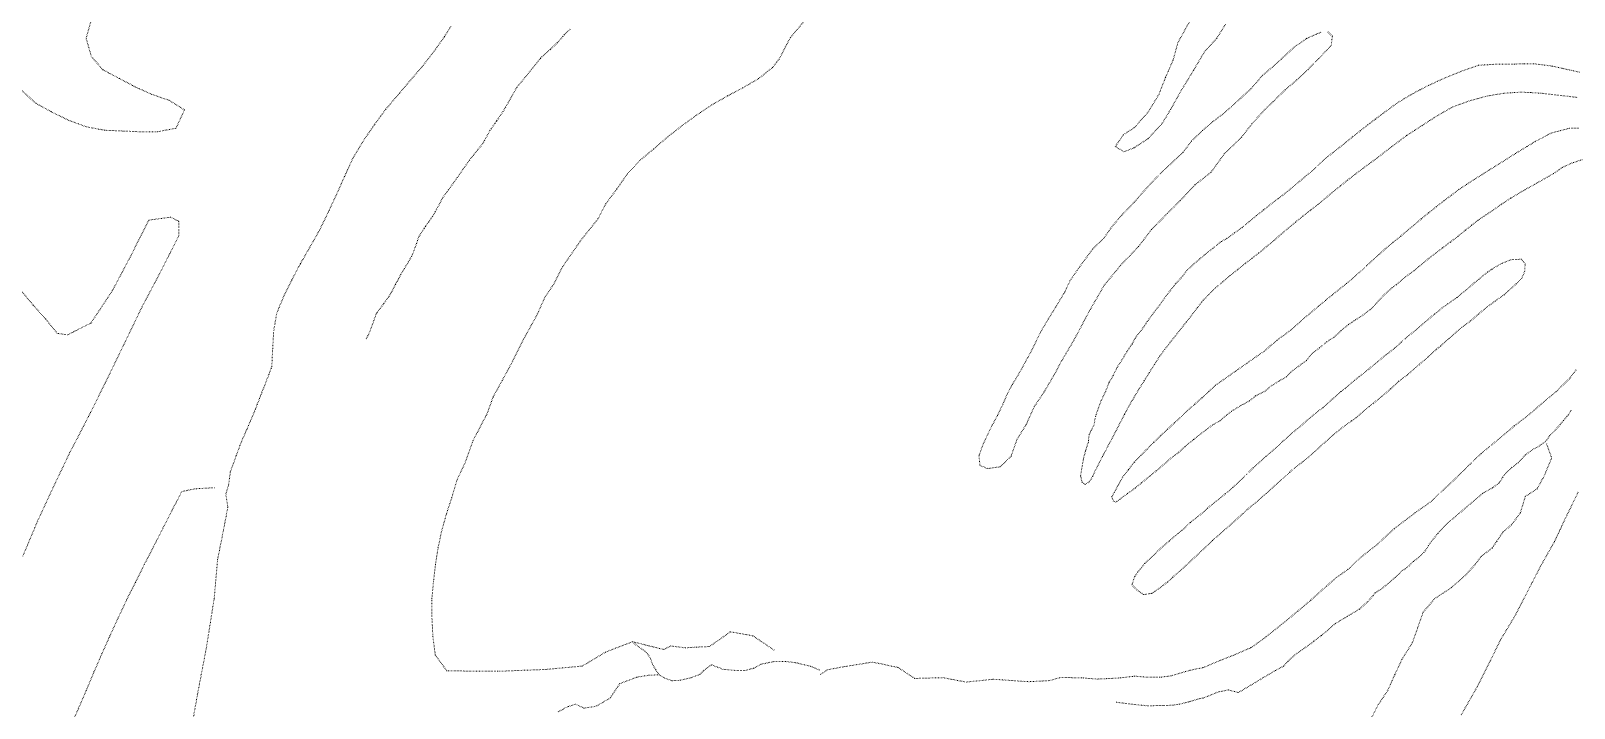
# Model space of a CAD drawing. Extents: x 682410 to 689460, y 7661803 to 7669124.
# Drawn here: x 684830 to 685195.7, y 7664952.1 to 7665112.6 of the extents above; entities that cross this region are included whole.
import ezdxf

# ---------------------------------------------------------------- set-up
doc = ezdxf.new("R2010")
doc.units = 0
doc.header["$MEASUREMENT"] = 0
doc.linetypes.add('DOT', pattern=[0.25, 0, -0.25])
doc.layers.add('02 TOE_Line', color=1, linetype='DOT', lineweight=20)

msp = doc.modelspace()

# ---------------------------------------------------------------- linework, layer by layer
at = {"layer": '02 TOE_Line'}
for points in [[(684827.66, 7665098.58, 4158.05), (684831.23, 7665095.39, 4158.48), (684834.83, 7665093.43, 4158.9), (684838.93, 7665091.4, 4159.34), (684843.21, 7665089.84, 4159.74), (684847.5, 7665089.04, 4160.23), (684851.86, 7665088.85, 4160.6), (684855.96, 7665088.68, 4160.94), (684860.04, 7665088.7, 4161.2), (684864.39, 7665089.52, 4161.5), (684866.39, 7665093.89, 4161.93), (684862.72, 7665096.15, 4162), (684858.66, 7665097.54, 4161.87), (684854.74, 7665099.3, 4161.92), (684850.92, 7665101.34, 4161.96), (684847.04, 7665103.36, 4161.86), (684844.3, 7665106.58, 4161.69), (684843.09, 7665110.87, 4161.51), (684844.23, 7665114.85, 4161.51)], [(685013.48, 7665115.14, 4191.91), (685009.95, 7665110.95, 4191.93), (685007.31, 7665105.89, 4191.7), (685005.77, 7665103.93, 4191.57), (685002.47, 7665101.27, 4191.7), (684998.62, 7665099.05, 4191.69), (684995.09, 7665097.17, 4191.62), (684991.34, 7665095.04, 4191.56), (684987.57, 7665092.5, 4191.51), (684984.19, 7665090.04, 4191.54), (684980.91, 7665087.47, 4191.39), (684977.51, 7665084.56, 4191.21), (684974.27, 7665081.85, 4191.18), (684971.33, 7665078.67, 4191.15), (684968.83, 7665075.08, 4191.05), (684966.22, 7665071.59, 4190.97), (684964.37, 7665068.02, 4191.07), (684960.25, 7665062.87, 4190.98), (684955.99, 7665056.66, 4190.91), (684953.89, 7665052.58, 4190.87), (684951.75, 7665049.35, 4190.79), (684950.06, 7665045.52, 4190.56), (684946.71, 7665039.44, 4190.61), (684944.08, 7665034.17, 4190.64), (684941.64, 7665029.65, 4190.67), (684939.52, 7665025.81, 4190.69), (684938.08, 7665021.81, 4190.71), (684934.73, 7665015.44, 4190.75), (684932.86, 7665010.16, 4190.78), (684930.97, 7665006.16, 4190.8), (684929.74, 7665001.99, 4190.71), (684928.46, 7664998.12, 4190.61), (684927.34, 7664994.07, 4190.6), (684926.48, 7664990.12, 4190.56), (684925.87, 7664986.12, 4190.57), (684925.4, 7664982.07, 4190.55), (684925.03, 7664978.02, 4190.49), (684925.04, 7664973.45, 4190.42), (684925.26, 7664969.12, 4190.4), (684925.83, 7664964.71, 4190.5), (684928.56, 7664960.96, 4190.13), (684940.64, 7664960.85, 4189.14), (684952.1, 7664961.3, 4189.25), (684960.68, 7664962.09, 4189.45), (684966.21, 7664965.42, 4189.64), (684972.61, 7664967.87, 4189.6), (684973.39, 7664967.12, 4189.64), (684975.85, 7664965.37, 4189.76), (684976.8, 7664964, 4189.72), (684977.29, 7664962.54, 4189.7), (684978.1, 7664961.17, 4190.21), (684978.89, 7664960.02, 4191.04)], [(685113.12, 7665114.2, 4191.66), (685110.99, 7665110.75, 4191.97), (685108.12, 7665107.62, 4192), (685105.5, 7665103.18, 4191.66), (685102.56, 7665098.37, 4191.72), (685100.11, 7665093.97, 4191.93), (685097.97, 7665090.49, 4191.9), (685094.74, 7665087.04, 4192.15), (685091.4, 7665084.86, 4192.05), (685089.06, 7665083.95, 4192.19), (685086.99, 7665085.19, 4192.13), (685088.95, 7665088.02, 4192.26), (685091.52, 7665089.68, 4192.37), (685094.74, 7665093.29, 4192.55), (685097.31, 7665097.52, 4192.85), (685098.92, 7665101.63, 4193.01), (685100.7, 7665105.68, 4193.19), (685101.8, 7665109.75, 4193.3), (685105.05, 7665115.64, 4193.45)], [(684866.73, 7664940, 4153.48), (684869.45, 7664955.24, 4153.68), (684871.59, 7664966.48, 4155.32), (684873.43, 7664978.08, 4156.42), (684874.25, 7664987.37, 4157.11), (684875.66, 7664994.39, 4158.77), (684876.66, 7664999.78, 4158.81), (684876.19, 7665002.89, 4156.69), (684876.84, 7665004.89, 4156.84), (684876.86, 7665005.09, 4156.86), (684877.23, 7665007.87, 4157.08), (684877.26, 7665008.09, 4157.09), (684877.82, 7665009.66, 4157.19), (684878.64, 7665011.9, 4157.36), (684878.68, 7665012, 4157.37), (684879.55, 7665014.37, 4157.54), (684879.91, 7665015.31, 4157.62), (684880.28, 7665016.18, 4157.69), (684881.26, 7665018.38, 4157.88), (684881.56, 7665019.06, 4157.94), (684881.84, 7665019.69, 4158), (684882.03, 7665020.16, 4158.04), (684883.02, 7665022.51, 4158.25), (684883.23, 7665023, 4158.3), (684883.49, 7665023.69, 4158.36), (684883.65, 7665024.13, 4158.4), (684884.4, 7665026.07, 4158.57), (684884.53, 7665026.42, 4158.61), (684884.73, 7665026.95, 4158.66), (684885.24, 7665028.17, 4158.78), (684885.99, 7665030.12, 4158.92), (684886.4, 7665031.19, 4159), (684886.66, 7665031.89, 4159.06), (684886.96, 7665032.69, 4159.12), (684887.09, 7665033.05, 4159.15), (684887.28, 7665036.94, 4159.45), (684887.54, 7665041.53, 4159.86), (684888.27, 7665045.71, 4160.18), (684890.03, 7665049.98, 4160.53), (684891.86, 7665053.62, 4160.82), (684893.88, 7665057.47, 4161.14), (684896.12, 7665061.35, 4161.45), (684898.44, 7665065.44, 4161.8), (684900.5, 7665069.67, 4162.14), (684902.43, 7665073.82, 4162.43), (684904.33, 7665078.11, 4162.74), (684906.36, 7665082.5, 4163.09), (684908.88, 7665086.69, 4163.33), (684911.51, 7665090.51, 4163.67), (684914.13, 7665094.06, 4164.02), (684917.34, 7665097.82, 4164.24), (684920.04, 7665101.01, 4164.62), (684922.73, 7665104.11, 4164.91), (684925.51, 7665107.69, 4165.23), (684928.02, 7665111.24, 4165.57), (684929.52, 7665113.67, 4165.82)], [(684909.47, 7665039.64, 4170.6), (684909.85, 7665040.35, 4170.59), (684910.16, 7665040.97, 4170.57), (684911.14, 7665043.59, 4170.26), (684911.64, 7665044.94, 4170.1), (684911.81, 7665045.53, 4170), (684912.14, 7665045.98, 4170.05), (684913.64, 7665048.01, 4170.29), (684913.84, 7665048.28, 4170.32), (684914.82, 7665049.63, 4170.48), (684914.88, 7665049.72, 4170.49), (684915.53, 7665050.86, 4170.54), (684916.43, 7665052.55, 4170.56), (684917.12, 7665053.84, 4170.58), (684917.71, 7665054.94, 4170.6), (684918.25, 7665055.85, 4170.62), (684918.52, 7665056.3, 4170.63), (684919.46, 7665057.86, 4170.67), (684920.26, 7665059.2, 4170.7), (684921.02, 7665061.21, 4170.73), (684921.12, 7665061.49, 4170.73), (684921.39, 7665062.22, 4170.74), (684921.98, 7665063.91, 4170.73), (684923.23, 7665065.86, 4170.74), (684923.51, 7665066.29, 4170.75), (684923.93, 7665066.88, 4170.78), (684924.29, 7665067.38, 4170.81), (684925.23, 7665068.71, 4170.88), (684925.85, 7665069.79, 4170.93), (684926.16, 7665070.37, 4170.94), (684926.5, 7665071, 4170.96), (684927.66, 7665073.14, 4171.02), (684928.28, 7665073.98, 4171.06), (684928.96, 7665074.93, 4171.09), (684931.05, 7665077.84, 4171.17), (684931.3, 7665078.2, 4171.18), (684932.48, 7665079.89, 4171.21), (684933.85, 7665081.87, 4171.24), (684933.93, 7665081.96, 4171.25), (684934.86, 7665083.12, 4171.27), (684936.84, 7665085.59, 4171.31), (684937.15, 7665085.98, 4171.32), (684937.28, 7665086.21, 4171.32), (684937.55, 7665086.69, 4171.32), (684938.24, 7665087.97, 4171.3), (684938.78, 7665088.98, 4171.29), (684939.08, 7665089.41, 4171.29), (684940.03, 7665090.75, 4171.28), (684940.33, 7665091.17, 4171.28), (684940.45, 7665091.34, 4171.28), (684941.89, 7665093.51, 4171.21), (684942.5, 7665094.54, 4171.18), (684943.19, 7665095.73, 4171.14), (684943.58, 7665096.39, 4171.11), (684945.05, 7665099.07, 4170.95), (684945.22, 7665099.27, 4170.94), (684947.44, 7665101.96, 4170.81), (684948.93, 7665103.81, 4170.7), (684949.15, 7665104.08, 4170.69), (684950.8, 7665106.15, 4170.55), (684951.12, 7665106.45, 4170.54), (684953.05, 7665108.17, 4170.5), (684953.13, 7665108.24, 4170.5), (684954.79, 7665109.8, 4170.43), (684954.82, 7665109.82, 4170.43), (684956.1, 7665111.29, 4170.29), (684956.46, 7665111.7, 4170.26), (684956.94, 7665112.2, 4170.24), (684957.84, 7665113.05, 4170.24)], [(685135.68, 7665112.25, 4191.68), (685132.34, 7665110.79, 4191.61), (685129.47, 7665108.78, 4191.6), (685126.28, 7665105.9, 4191.53), (685123.95, 7665103.78, 4191.59), (685121.88, 7665102.05, 4191.54), (685119.13, 7665098.83, 4191.63), (685116.6, 7665096.57, 4191.75), (685114.49, 7665094.62, 4191.66), (685112.4, 7665092.79, 4191.68), (685110.14, 7665091.12, 4191.67), (685107.69, 7665088.99, 4191.68), (685105.05, 7665086.47, 4191.67), (685103.01, 7665083.75, 4191.73), (685100.47, 7665081.43, 4191.6), (685097.91, 7665079.02, 4191.58), (685094.52, 7665075.49, 4191.56), (685091.48, 7665071.99, 4191.63), (685088.52, 7665068.95, 4191.6), (685086.23, 7665066.24, 4191.57), (685084.23, 7665063.41, 4191.57), (685081.76, 7665061.05, 4191.49), (685079.69, 7665058.29, 4191.43), (685077.9, 7665055.78, 4191.42), (685076.29, 7665053.42, 4191.43), (685075.01, 7665050.71, 4191.54), (685073.33, 7665047.92, 4191.54), (685071.16, 7665044.39, 4191.53), (685069.27, 7665041.2, 4191.53), (685067.43, 7665037.41, 4191.56), (685065.66, 7665034.08, 4191.5), (685063.94, 7665031.02, 4191.48), (685062.59, 7665028.84, 4191.4), (685061.37, 7665026.51, 4191.42), (685060.28, 7665023.97, 4191.39), (685059.11, 7665021.5, 4191.49), (685057.81, 7665019.16, 4191.48), (685056.79, 7665017.05, 4191.47), (685055.62, 7665014.54, 4191.49), (685054.68, 7665012, 4191.52), (685054.92, 7665009.59, 4191.48), (685056.76, 7665008.89, 4191.52), (685059.71, 7665009.31, 4191.53), (685062.28, 7665011.77, 4191.49), (685063.68, 7665015.77, 4191.58), (685065.86, 7665019.28, 4191.43), (685067.76, 7665023.5, 4191.57), (685070.21, 7665027.19, 4191.5), (685072.65, 7665031.36, 4191.37), (685074.3, 7665034.45, 4191.45), (685077.18, 7665039.29, 4191.3), (685080.85, 7665046.23, 4191.33), (685084.38, 7665052.33, 4191.35), (685088.32, 7665057.12, 4191.27), (685092.51, 7665061.53, 4191.17), (685095.56, 7665065.5, 4191.2), (685099.36, 7665069.36, 4191.26), (685102.42, 7665072.44, 4191.23), (685105.89, 7665076.13, 4191.18), (685109.7, 7665079.12, 4191.18), (685112.81, 7665083.44, 4191.26), (685116.93, 7665087.41, 4191.29), (685119.39, 7665090.59, 4191.5), (685122.51, 7665094, 4191.6), (685124.45, 7665095.88, 4191.6), (685127.27, 7665098.64, 4191.64), (685130.05, 7665100.99, 4191.56), (685132.69, 7665103.48, 4191.62), (685135.19, 7665106.02, 4191.72), (685136.69, 7665107.64, 4191.75), (685138.16, 7665109.1, 4191.65), (685138.44, 7665111.35, 4191.71), (685137.27, 7665112.4, 4191.7)], [(685196.99, 7665102.79, 4191.52), (685195.02, 7665103.24, 4191.49), (685192.76, 7665103.75, 4191.47), (685190.49, 7665104.25, 4191.45), (685188.31, 7665104.53, 4191.48), (685186.12, 7665104.8, 4191.5), (685183.85, 7665104.77, 4191.49), (685181.57, 7665104.73, 4191.49), (685179.5, 7665104.72, 4191.52), (685177.43, 7665104.71, 4191.56), (685175.24, 7665104.57, 4191.52), (685173.06, 7665104.44, 4191.48), (685171.1, 7665103.75, 4191.46), (685169.15, 7665103.06, 4191.43), (685167.25, 7665102.3, 4191.4), (685165.35, 7665101.54, 4191.37), (685163.27, 7665100.6, 4191.41), (685161.2, 7665099.67, 4191.46), (685159.17, 7665098.6, 4191.46), (685157.14, 7665097.52, 4191.46), (685155.4, 7665096.47, 4191.43), (685153.67, 7665095.41, 4191.4), (685152.02, 7665094.2, 4191.32), (685150.38, 7665093, 4191.24), (685148.6, 7665091.66, 4191.23), (685146.82, 7665090.32, 4191.22), (685145.03, 7665088.9, 4191.26), (685143.23, 7665087.49, 4191.29), (685141.66, 7665086.21, 4191.32), (685140.08, 7665084.92, 4191.34), (685138.46, 7665083.66, 4191.36), (685136.84, 7665082.4, 4191.38), (685135.3, 7665080.96, 4191.36), (685133.75, 7665079.52, 4191.34), (685132.17, 7665078.2, 4191.32), (685130.59, 7665076.87, 4191.3), (685128.97, 7665075.53, 4191.28), (685127.35, 7665074.18, 4191.26), (685125.62, 7665072.87, 4191.23), (685123.89, 7665071.57, 4191.21), (685122.15, 7665070.18, 4191.19), (685120.41, 7665068.79, 4191.17), (685118.73, 7665067.4, 4191.15), (685117.05, 7665066.02, 4191.12), (685115.23, 7665064.71, 4191.1), (685113.42, 7665063.39, 4191.08), (685111.86, 7665062.5, 4191.06), (685110.01, 7665060.99, 4191.04), (685108.15, 7665059.55, 4190.99), (685107.03, 7665058.56, 4190.95), (685105.46, 7665057.26, 4191), (685103.92, 7665055.78, 4191.04), (685102.62, 7665054.07, 4191.07), (685101.26, 7665052.64, 4191.09), (685099.97, 7665051.02, 4191.1), (685098.73, 7665049.37, 4191.12), (685097.56, 7665047.71, 4191.16), (685096.06, 7665045.77, 4191.09), (685094.58, 7665043.74, 4191.09), (685093.41, 7665041.99, 4191.09), (685091.88, 7665040.05, 4191.12), (685090.96, 7665038.39, 4191.15), (685089.69, 7665036.54, 4191.16), (685088.62, 7665034.71, 4191.17), (685087.45, 7665032.88, 4191.2), (685086.49, 7665030.92, 4191.26), (685085.49, 7665029.25, 4191.24), (685084.72, 7665027.24, 4191.26), (685083.67, 7665025.06, 4191.28), (685082.95, 7665023.06, 4191.32), (685082.31, 7665021.21, 4191.32), (685081.92, 7665019.2, 4191.36), (685080.8, 7665016.97, 4191.38), (685080.6, 7665015.18, 4191.46), (685079.91, 7665012.99, 4191.48), (685079.43, 7665011.11, 4191.51), (685079.06, 7665009.02, 4191.55), (685078.77, 7665007.12, 4191.55), (685079.12, 7665005.6, 4191.73), (685079.87, 7665005.13, 4191.81), (685080.83, 7665005.73, 4191.92), (685081.64, 7665007.04, 4192.08), (685082.37, 7665008.66, 4192.26), (685083.3, 7665010.46, 4192.43), (685084.23, 7665012.26, 4192.59), (685085.24, 7665014.17, 4192.77), (685086.25, 7665016.08, 4192.94), (685087.19, 7665017.9, 4193.1), (685088.13, 7665019.72, 4193.25), (685089.19, 7665021.74, 4193.45), (685090.25, 7665023.76, 4193.64), (685091.45, 7665025.8, 4193.81), (685092.66, 7665027.83, 4193.98), (685093.87, 7665029.75, 4194.13), (685095.07, 7665031.66, 4194.27), (685096.32, 7665033.63, 4194.31), (685097.57, 7665035.59, 4194.35), (685098.78, 7665037.2, 4194.42), (685100, 7665038.8, 4194.5), (685101.31, 7665040.44, 4194.51), (685102.62, 7665042.08, 4194.51), (685103.85, 7665043.65, 4194.47), (685105.09, 7665045.23, 4194.43), (685106.46, 7665047.02, 4194.4), (685107.84, 7665048.8, 4194.36), (685109.3, 7665050.25, 4194.4), (685110.77, 7665051.71, 4194.44), (685112.48, 7665053.17, 4194.48), (685114.2, 7665054.62, 4194.52), (685116.03, 7665056.08, 4194.59), (685117.87, 7665057.54, 4194.66), (685119.46, 7665058.76, 4194.71), (685121.04, 7665059.98, 4194.77), (685122.87, 7665061.5, 4194.75), (685124.69, 7665063.01, 4194.73), (685126.33, 7665064.42, 4194.73), (685127.97, 7665065.83, 4194.74), (685129.7, 7665067.26, 4194.75), (685131.43, 7665068.68, 4194.77), (685133.25, 7665070.09, 4194.78), (685135.06, 7665071.5, 4194.78), (685136.86, 7665073, 4194.79), (685138.66, 7665074.5, 4194.8), (685140.34, 7665075.86, 4194.8), (685142.03, 7665077.22, 4194.81), (685143.9, 7665078.66, 4194.88), (685145.78, 7665080.09, 4194.94), (685147.45, 7665081.31, 4194.95), (685149.12, 7665082.53, 4194.95), (685150.82, 7665083.84, 4194.94), (685152.52, 7665085.16, 4194.92), (685154.28, 7665086.48, 4194.86), (685156.05, 7665087.81, 4194.8), (685157.87, 7665088.98, 4194.79), (685159.7, 7665090.16, 4194.77), (685161.49, 7665091.32, 4194.74), (685163.28, 7665092.48, 4194.7), (685165.09, 7665093.52, 4194.68), (685166.9, 7665094.55, 4194.65), (685168.83, 7665095.26, 4194.62), (685170.77, 7665095.96, 4194.59), (685173, 7665096.57, 4194.56), (685175.24, 7665097.18, 4194.52), (685177.22, 7665097.5, 4194.46), (685179.2, 7665097.82, 4194.39), (685181.19, 7665097.95, 4194.28), (685183.19, 7665098.08, 4194.16), (685185.49, 7665097.96, 4194.05), (685187.8, 7665097.83, 4193.93), (685189.92, 7665097.58, 4193.77), (685192.04, 7665097.34, 4193.62), (685194.19, 7665097.09, 4193.39), (685196.34, 7665096.84, 4193.16)], [(685197.95, 7665082.17, 4190.46), (685195.28, 7665081.3, 4190.55), (685192.93, 7665080.24, 4190.62), (685190.84, 7665078.76, 4190.67), (685188.61, 7665077.5, 4190.66), (685186.38, 7665076.24, 4190.65), (685184.04, 7665074.93, 4190.66), (685182.9, 7665074.25, 4190.78), (685180.65, 7665072.93, 4190.82), (685178.43, 7665071.46, 4190.76), (685176.22, 7665069.89, 4190.78), (685175.08, 7665069.17, 4190.83), (685172.89, 7665067.68, 4190.84), (685171.41, 7665066.51, 4190.83), (685169.93, 7665065.34, 4190.82), (685168.16, 7665063.88, 4191.05), (685166.35, 7665062.53, 4190.93), (685164.54, 7665061.19, 4190.8), (685163.42, 7665060.31, 4190.85), (685161.15, 7665058.57, 4190.89), (685158.94, 7665056.73, 4190.89), (685157.84, 7665055.82, 4191.03), (685155.61, 7665054.18, 4190.96), (685153.53, 7665052.42, 4190.9), (685152.54, 7665051.71, 4191.01), (685151.47, 7665050.77, 4190.95), (685149.76, 7665049.05, 4191.02), (685148.68, 7665047.8, 4191.04), (685147.43, 7665046.57, 4191.03), (685145.47, 7665045.09, 4191), (685143.8, 7665044.06, 4190.99), (685142.25, 7665043, 4191.03), (685140.44, 7665041.54, 4191.05), (685138.97, 7665040.1, 4191.07), (685137.09, 7665038.92, 4191.12), (685135.38, 7665037.46, 4191.15), (685133.69, 7665036.24, 4191.19), (685132.28, 7665034.5, 4191.22), (685130.58, 7665033.24, 4191.26), (685128.57, 7665031.76, 4191.27), (685127.47, 7665030.57, 4191.26), (685125.68, 7665029.56, 4191.27), (685123.91, 7665028.44, 4191.25), (685122.57, 7665027.28, 4191.23), (685120.24, 7665026.13, 4191.26), (685118.81, 7665024.91, 4191.24), (685116.69, 7665023.79, 4191.26), (685114.49, 7665022.44, 4191.27), (685113.31, 7665021.5, 4191.26), (685111.75, 7665020.18, 4191.24), (685110.01, 7665019.2, 4191.25), (685108.37, 7665017.97, 4191.25), (685106.75, 7665016.75, 4191.24), (685105.52, 7665015.76, 4191.27), (685103.44, 7665014.05, 4191.32), (685101.93, 7665012.65, 4191.33), (685099.96, 7665011.21, 4191.35), (685098.62, 7665009.97, 4191.36), (685096.7, 7665008.35, 4191.38), (685095.18, 7665007.1, 4191.41), (685093.2, 7665005.5, 4191.41), (685091.68, 7665004.26, 4191.42), (685089.89, 7665002.97, 4191.43), (685088.01, 7665001.59, 4191.4), (685087.2, 7665000.94, 4191.38), (685086.53, 7665001.15, 4191.37), (685086.14, 7665002.23, 4191.64), (685086.79, 7665003.29, 4191.91), (685087.76, 7665005.08, 4192.14), (685088.73, 7665006.87, 4192.37), (685090.12, 7665008.65, 4192.58), (685091.52, 7665010.44, 4192.79), (685093.02, 7665011.98, 4192.95), (685094.53, 7665013.52, 4193.11), (685096.15, 7665015.13, 4193.3), (685097.78, 7665016.73, 4193.5), (685099.4, 7665018.24, 4193.63), (685101.03, 7665019.75, 4193.76), (685102.57, 7665021.19, 4193.88), (685104.12, 7665022.63, 4194), (685105.84, 7665024.16, 4194.13), (685107.56, 7665025.68, 4194.27), (685109.15, 7665027.15, 4194.37), (685110.73, 7665028.62, 4194.46), (685113.05, 7665030.24, 4194.48), (685115.36, 7665031.87, 4194.5), (685117.68, 7665033.49, 4194.53), (685119.99, 7665035.11, 4194.55), (685122.31, 7665036.73, 4194.57), (685123.84, 7665038.03, 4194.6), (685125.36, 7665039.33, 4194.62), (685127.02, 7665040.55, 4194.59), (685128.68, 7665041.77, 4194.56), (685130.27, 7665043.19, 4194.6), (685131.86, 7665044.6, 4194.64), (685133.49, 7665045.96, 4194.62), (685135.11, 7665047.33, 4194.59), (685136.77, 7665048.7, 4194.57), (685138.43, 7665050.08, 4194.55), (685140.12, 7665051.4, 4194.54), (685141.81, 7665052.72, 4194.53), (685143.38, 7665054.09, 4194.55), (685144.95, 7665055.47, 4194.58), (685146.53, 7665056.9, 4194.54), (685148.1, 7665058.34, 4194.5), (685149.59, 7665059.7, 4194.54), (685151.08, 7665061.06, 4194.59), (685152.87, 7665062.51, 4194.56), (685154.66, 7665063.96, 4194.54), (685156.23, 7665065.29, 4194.51), (685157.8, 7665066.62, 4194.49), (685159.54, 7665068.07, 4194.48), (685161.27, 7665069.51, 4194.48), (685163.1, 7665070.95, 4194.47), (685164.93, 7665072.38, 4194.46), (685166.67, 7665073.69, 4194.45), (685168.41, 7665075, 4194.44), (685170.22, 7665076.19, 4194.38), (685172.03, 7665077.37, 4194.32), (685173.83, 7665078.5, 4194.24), (685175.63, 7665079.63, 4194.16), (685177.4, 7665080.74, 4194.08), (685179.16, 7665081.85, 4194.01), (685180.9, 7665082.95, 4193.95), (685182.64, 7665084.04, 4193.89), (685184.62, 7665085.23, 4193.81), (685186.59, 7665086.42, 4193.74), (685188.44, 7665087.39, 4193.69), (685190.3, 7665088.37, 4193.64), (685192.47, 7665088.95, 4193.48), (685194.64, 7665089.53, 4193.32), (685196.93, 7665089.5, 4193.12)], [(684828.07, 7664988.11, 4154.4), (684831.57, 7664996.4, 4155.04), (684835.37, 7665004.66, 4155.58), (684839.18, 7665012.6, 4156.28), (684843, 7665019.93, 4157.02), (684847.64, 7665029.19, 4157.93), (684852.03, 7665038.29, 4158.53), (684856.42, 7665047.36, 4159.27), (684860.85, 7665055.73, 4159.95), (684865.08, 7665064.14, 4160.66), (684865.02, 7665067.48, 4160.66), (684863.08, 7665068.45, 4160.81), (684857.94, 7665067.74, 4160.61), (684853.74, 7665059.4, 4160.39), (684849.28, 7665050.98, 4160.08), (684844.21, 7665043.34, 4159.91), (684838.66, 7665040.57, 4159.86), (684836.26, 7665040.92, 4159.81), (684833.48, 7665044.33, 4159.67), (684830.55, 7665047.58, 4159.49), (684827.61, 7665051.14, 4159.38)], [(685017.12, 7664960.11, 4189.63), (685018.78, 7664961.22, 4189.39), (685022.5, 7664961.91, 4189.58), (685029.46, 7664963.04, 4189.93), (685035.52, 7664961.76, 4190.03), (685039.44, 7664959.16, 4189.97), (685046.11, 7664959.35, 4190), (685051.61, 7664958.3, 4190.15), (685058.11, 7664958.97, 4190.19), (685066.5, 7664958.38, 4190.65), (685071.36, 7664958.65, 4190.32), (685074.06, 7664959.41, 4190.47), (685077.19, 7664959.33, 4190.37), (685079.47, 7664959.27, 4190.34), (685082.65, 7664959.01, 4190.55), (685084.91, 7664959.11, 4190.62), (685088.23, 7664959.29, 4190.6), (685091.53, 7664959.71, 4190.51), (685094.55, 7664959.45, 4190.61), (685097.55, 7664959.44, 4190.62), (685100.23, 7664959.78, 4190.52), (685104.84, 7664961.14, 4190.38), (685107.77, 7664961.72, 4190.41), (685111.96, 7664963.47, 4190.42), (685115.13, 7664964.72, 4190.35), (685119.22, 7664966.48, 4190.47), (685122.58, 7664968.92, 4190.36), (685126.66, 7664972.16, 4190.51), (685130.24, 7664975.1, 4190.49), (685133.34, 7664977.72, 4190.5), (685137.07, 7664981.06, 4190.54), (685139.43, 7664983.08, 4190.54), (685142.13, 7664985.01, 4190.68), (685145.29, 7664987.94, 4190.74), (685149.38, 7664991.18, 4190.98), (685153.18, 7664994.71, 4190.92), (685158.1, 7664998.45, 4190.97), (685161.56, 7665000.88, 4190.88), (685164.67, 7665003.77, 4190.83), (685167.99, 7665006.89, 4190.82), (685171.1, 7665009.96, 4190.86), (685173.71, 7665012.46, 4190.9), (685178.26, 7665016.21, 4191), (685181.6, 7665019.04, 4191.01), (685184.7, 7665021.38, 4191.17), (685187.57, 7665023.88, 4191.18), (685191.52, 7665027.17, 4191.17), (685194.69, 7665030.27, 4191.17), (685196.27, 7665032.38, 4191.05)], [(685087.23, 7664953.52, 4192.18), (685090.71, 7664953.09, 4191.6), (685094.52, 7664952.68, 4191.5), (685095.98, 7664952.71, 4191.59), (685098.31, 7664952.74, 4192.24), (685100.67, 7664952.82, 4192.19), (685102.2, 7664953.07, 4192.3), (685104.49, 7664953.63, 4192.26), (685106.83, 7664954.36, 4192.07), (685107.82, 7664954.5, 4192.12), (685111.36, 7664955.96, 4192.33), (685113.84, 7664956.43, 4192.58), (685116.11, 7664955.82, 4192.81), (685118.23, 7664957.04, 4192.44), (685120.92, 7664958.65, 4192.65), (685121.83, 7664959.23, 4192.96), (685124.91, 7664961.02, 4192.03), (685126.89, 7664962.07, 4191.75), (685127.93, 7664963.28, 4191.61), (685129.47, 7664964.69, 4191.12), (685131.29, 7664965.98, 4191.18), (685133.03, 7664967.18, 4190.92), (685134.03, 7664967.99, 4191.05), (685135.84, 7664969.33, 4190.82), (685139.18, 7664972.2, 4190.96), (685142.01, 7664973.89, 4191.07), (685144.85, 7664975.58, 4190.61), (685146.89, 7664977.42, 4190.62), (685148.09, 7664978.82, 4190.53), (685148.58, 7664979.43, 4190.62), (685150.02, 7664980.36, 4190.73), (685151.43, 7664981.46, 4190.78), (685153.31, 7664983.11, 4190.73), (685155.05, 7664984.73, 4190.76), (685155.71, 7664985.12, 4190.99), (685156.82, 7664986.04, 4191.15), (685157.63, 7664986.88, 4191.65), (685158.79, 7664987.75, 4191.45), (685160.11, 7664989.03, 4191.7), (685160.78, 7664989.89, 4191.7), (685161.19, 7664990.68, 4191.66), (685163.49, 7664993.61, 4192.34), (685165.38, 7664995.65, 4191.31), (685174.13, 7665003.07, 4191.54), (685176.36, 7665004.31, 4191.63), (685177.96, 7665005.48, 4191.6), (685178.82, 7665006.86, 4191.8), (685179.84, 7665008.16, 4192.3), (685181, 7665009.12, 4192.84), (685182.45, 7665010.28, 4192.89), (685184.17, 7665012.12, 4192.49), (685186.18, 7665013.57, 4192.05), (685187.15, 7665014, 4191.83), (685189.08, 7665015.43, 4191.41), (685189.92, 7665016.62, 4191.68), (685191.4, 7665018.16, 4191.74), (685192.46, 7665019.37, 4191.86), (685193.24, 7665020.31, 4191.97), (685194.01, 7665021.2, 4192.03), (685194.42, 7665021.71, 4192.17), (685195.03, 7665022.7, 4192.49)], [(685189.2, 7665014.76, 4191.47), (685190.39, 7665011.4, 4192.73), (685188.66, 7665007.19, 4193.31), (685186.95, 7665004.1, 4193.35), (685184.15, 7665002.26, 4193.14), (685182.99, 7664998.42, 4193.19), (685180.87, 7664995.54, 4192.84), (685178.83, 7664993.81, 4192.63), (685177.39, 7664991.64, 4193.51), (685176.27, 7664990.03, 4193.1), (685173.72, 7664988.08, 4193.39), (685172.25, 7664986.15, 4193.35), (685170.14, 7664983.78, 4193.7), (685166.55, 7664980.6, 4193.22), (685162.72, 7664978.1, 4192.92), (685159.94, 7664974.85, 4193.1), (685158.58, 7664970.96, 4194.9), (685157.36, 7664967.59, 4194.96), (685154.92, 7664963.66, 4193.95), (685153.21, 7664960, 4193.9), (685151.49, 7664956.2, 4193.83), (685149.32, 7664952.96, 4193.22), (685147.75, 7664949.93, 4193.1), (685145.8, 7664946.22, 4192.92)], [(684828.68, 7664920.28, 4149.28), (684830.38, 7664925.03, 4149.65), (684832.08, 7664929.74, 4150.02), (684833.8, 7664934.34, 4150.39), (684835.6, 7664938.89, 4150.77), (684837.44, 7664943.37, 4151.19), (684839.36, 7664947.73, 4151.58), (684841.29, 7664952.08, 4151.92), (684843.15, 7664956.4, 4152.29), (684844.95, 7664960.71, 4152.67), (684846.81, 7664964.98, 4152.89), (684848.72, 7664969.25, 4153.18), (684850.67, 7664973.52, 4153.49), (684852.69, 7664977.76, 4153.83), (684854.8, 7664981.99, 4154.21), (684856.91, 7664986.22, 4154.57), (684859.1, 7664990.47, 4154.92), (684861.3, 7664994.78, 4155.3), (684863.51, 7664999.09, 4155.73), (684865.73, 7665003.42, 4156.1), (684868.85, 7665004.1, 4156.67), (684873.71, 7665004.36, 4156.76)], [(685168.99, 7664950.57, 4197.23), (685172.78, 7664957.21, 4196.71), (685175.91, 7664963.39, 4196.29), (685178.29, 7664968.32, 4196.09), (685181.94, 7664974.37, 4195.48), (685184.8, 7664979.98, 4195.18), (685187.81, 7664985.82, 4194.96), (685191.06, 7664991.56, 4194.48), (685194.03, 7664997.85, 4194.16), (685196.71, 7665003.35, 4193.61)], [(684972.61, 7664967.87, 4189.6), (684976.54, 7664966.86, 4189.6), (684979.98, 7664966.04, 4189.61), (684981.61, 7664966.86, 4189.61), (684985.14, 7664966.41, 4189.61), (684987.77, 7664966.59, 4189.61), (684990.8, 7664966.71, 4189.61), (684995.77, 7664970.21, 4189.7), (685001.1, 7664969.26, 4189.73), (685006.2, 7664965.83, 4189.61)], [(685016.88, 7664961.16, 4189.79), (685014.74, 7664962.06, 4189.81), (685011.31, 7664962.89, 4189.65), (685008.52, 7664963.21, 4189.78), (685005.84, 7664963.13, 4189.96), (685002.97, 7664962.5, 4191.29), (685001.3, 7664961.58, 4192.06), (684999.21, 7664961.05, 4192.48), (684997.14, 7664961.05, 4192.62), (684995.41, 7664961.21, 4192.6), (684994.07, 7664961.31, 4192.25), (684992.76, 7664961.81, 4191.69), (684991.26, 7664962.4, 4190.8), (684989.39, 7664960.99, 4191.51), (684988.53, 7664960.11, 4191.6), (684986.39, 7664959.31, 4192.35), (684983.89, 7664958.73, 4192.5), (684981.91, 7664958.62, 4192.36), (684980.2, 7664959.24, 4191.73), (684978.89, 7664960.02, 4191.04), (684976.5, 7664959.93, 4191.11), (684973.54, 7664959.45, 4191.2), (684969.57, 7664957.93, 4191), (684967.25, 7664954.5, 4192.7), (684963.95, 7664952.57, 4192.61), (684961.06, 7664952.12, 4192.16), (684959.12, 7664953.08, 4191.06), (684957.19, 7664952.46, 4190.47), (684954.9, 7664951.23, 4190.39)]]:
    msp.add_polyline3d(points, dxfattribs=at)
msp.add_polyline3d([(685154.77, 7665038.83, 4191.25), (685153.16, 7665037.4, 4191.12), (685151.07, 7665035.78, 4191.11), (685149.01, 7665034.08, 4191.08), (685146.9, 7665032.33, 4191.16), (685145.81, 7665031.44, 4191.2), (685143.67, 7665029.79, 4191.16), (685141.44, 7665027.87, 4191.23), (685140.46, 7665027.11, 4191.12), (685138.41, 7665025.3, 4191.19), (685136.14, 7665023.25, 4191.26), (685135.22, 7665022.64, 4191.09), (685133.1, 7665020.85, 4191.16), (685130.97, 7665019.02, 4191.23), (685128.84, 7665017.27, 4191.18), (685126.72, 7665015.35, 4191.27), (685125.73, 7665014.38, 4191.27), (685122.64, 7665011.72, 4191.35), (685119.68, 7665009.06, 4191.42), (685117.96, 7665007.36, 4191.33), (685114.82, 7665004.38, 4191.41), (685113.06, 7665002.88, 4191.27), (685110.86, 7665001.13, 4191.29), (685108.87, 7664999.52, 4191.4), (685107.91, 7664998.58, 4191.35), (685104.72, 7664996.07, 4191.42), (685102.78, 7664994.24, 4191.44), (685101.75, 7664993.45, 4191.4), (685099.76, 7664991.71, 4191.44), (685097.85, 7664990.09, 4191.39), (685095.84, 7664988.14, 4191.36), (685093.94, 7664986.39, 4191.26), (685092.27, 7664984.26, 4191.35), (685091.6, 7664983.32, 4191.24), (685090.94, 7664981.38, 4191.17), (685092.11, 7664980.13, 4191.23), (685093.71, 7664979.03, 4191.13), (685095.62, 7664979.32, 4191.31), (685096.47, 7664979.83, 4191.12), (685099.47, 7664982.07, 4191.13), (685100.61, 7664983.16, 4191.2), (685102.7, 7664984.97, 4191.18), (685103.8, 7664985.96, 4191.17), (685105.86, 7664987.93, 4191.22), (685106.95, 7664988.89, 4191.21), (685108.97, 7664990.81, 4191.19), (685110, 7664991.83, 4191.26), (685112.1, 7664993.66, 4191.29), (685114.21, 7664995.51, 4191.31), (685115.24, 7664996.46, 4191.29), (685117.33, 7664998.28, 4191.33), (685118.4, 7664999.3, 4191.4), (685120.6, 7665001.09, 4191.4), (685122.77, 7665003.01, 4191.44), (685124.83, 7665004.89, 4191.39), (685126.41, 7665006.26, 4191.41), (685128.32, 7665008.02, 4191.36), (685129.35, 7665008.93, 4191.35), (685131.51, 7665010.57, 4191.41), (685132.61, 7665011.43, 4191.3), (685134.64, 7665013.24, 4191.38), (685135.59, 7665014.17, 4191.31), (685137.67, 7665016, 4191.31), (685138.7, 7665016.91, 4191.29), (685140.91, 7665018.69, 4191.39), (685143.04, 7665020.23, 4191.28), (685144.16, 7665021.01, 4191.18), (685147.16, 7665023.62, 4191.24), (685148.2, 7665024.4, 4191.17), (685150.29, 7665026.09, 4191.16), (685152.27, 7665027.77, 4191.14), (685154.2, 7665029.6, 4191.08), (685156.25, 7665031.12, 4191.15), (685159.11, 7665033.61, 4191.09), (685161.14, 7665035.35, 4191.12), (685163.15, 7665037.17, 4191.05), (685164.13, 7665037.96, 4190.98), (685166.12, 7665039.74, 4190.97), (685169.12, 7665042.36, 4190.95), (685171.17, 7665043.85, 4191.05), (685173.06, 7665045.49, 4191.07), (685174.94, 7665047.04, 4191.03), (685177.03, 7665048.59, 4190.98), (685179.14, 7665050.08, 4190.96), (685180.09, 7665050.97, 4190.9), (685182.03, 7665052.69, 4190.96), (685183.29, 7665053.88, 4190.97), (685184, 7665055.52, 4190.88), (685184.13, 7665057.32, 4190.86), (685183.22, 7665058.49, 4190.77), (685180.75, 7665058.37, 4190.89), (685178.48, 7665057.45, 4190.89), (685176.25, 7665056.13, 4190.97), (685175.17, 7665055.4, 4190.9), (685173.1, 7665053.71, 4191), (685172.07, 7665052.87, 4190.96), (685169.96, 7665051.07, 4191.06), (685167.91, 7665049.39, 4191.03), (685165.8, 7665047.9, 4191.02), (685164.72, 7665047.16, 4191.07), (685162.66, 7665045.48, 4191.13), (685160.51, 7665043.71, 4191.08), (685158.45, 7665041.92, 4191.15), (685155.66, 7665039.66, 4191.16)], close=True, dxfattribs=at)

doc.saveas('drawing.dxf')
